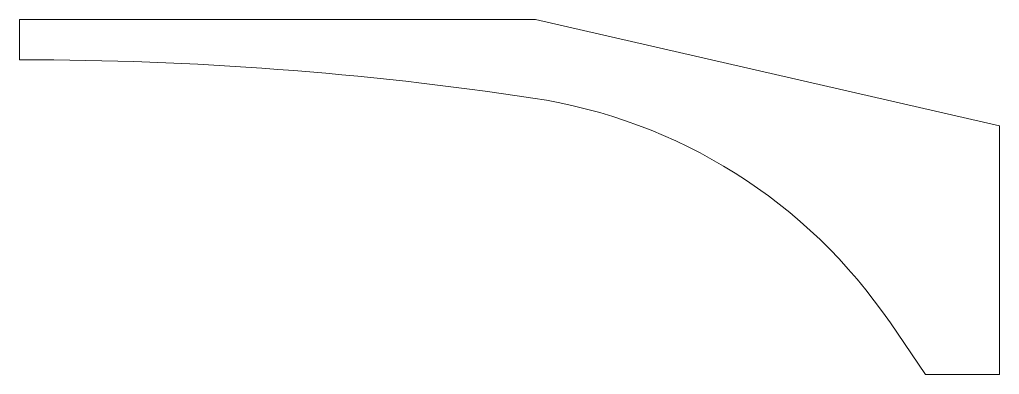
# Model space of a CAD drawing. Header units: inches. Extents: x -10 to 11.4, y -7.3 to 0.4.
import ezdxf

# ---------------------------------------------------------------- set-up
doc = ezdxf.new("R2010")
doc.units = ezdxf.units.IN
doc.header["$MEASUREMENT"] = 0

msp = doc.modelspace()

# ---------------------------------------------------------------- linework, layer by layer
at = {"color": 7, "linetype": 'Continuous', "lineweight": 15}
for p, q in [((-10, 0.437), (-10, -0.437)), ((1.25, 0.437), (-10, 0.437)), ((11.365, -1.875), (1.25, 0.437)), ((-10, -0.437), (-9.955, -0.437)), ((11.365, -7.287), (11.365, -1.875)), ((8.987, -6.168), (9.75, -7.287)), ((11.365, -7.287), (9.75, -7.287))]:
    msp.add_line(p, q, dxfattribs=at)
for centre, radius, start, end in [((-9.955, -75.437), 75, 81.45253, 90), ((-0.517, -12.643), 11.5, 34.2651, 81.4525)]:
    msp.add_arc(centre, radius, start, end, dxfattribs=at)

doc.saveas('drawing.dxf')
